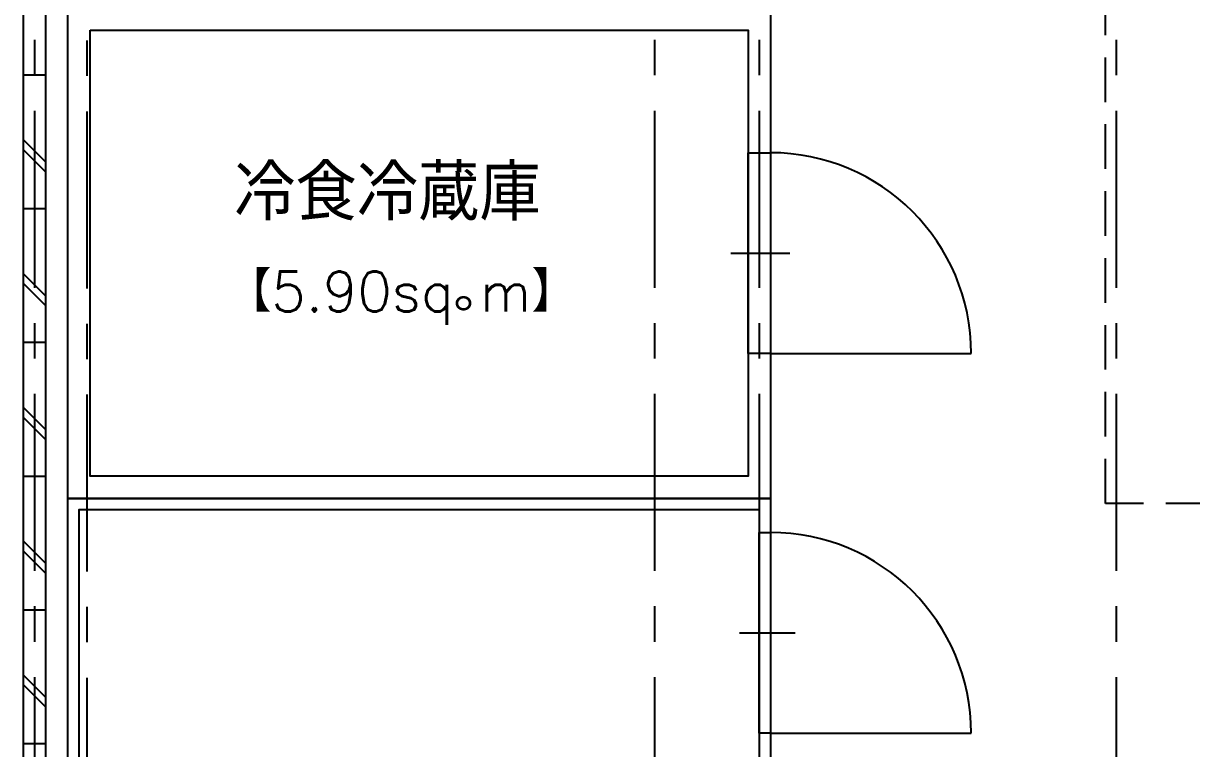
# Model space of a CAD drawing. Extents: x -119186 to 81195, y 1816 to 147180.
# Drawn here: x 19406 to 24645, y 24360 to 27613 of the extents above; entities that cross this region are included whole.
import ezdxf
from ezdxf.enums import TextEntityAlignment as Align

# ---------------------------------------------------------------- set-up
doc = ezdxf.new("R2010")
doc.units = 0
doc.header["$LTSCALE"] = 12.7
doc.header["$MEASUREMENT"] = 0
doc.linetypes.add('CENTER', pattern=[2, 1.25, -0.25, 0.25, -0.25])
doc.linetypes.add('HIDDEN', pattern=[4.724409, 3.149606, -1.574803])
for name, color, linetype in [('50 zones', 3, 'CONTINUOUS'), ('80 shell text', 7, 'CONTINUOUS'), ('80_SHELL_TEXT', 7, 'CONTINUOUS'), ('A_建築（下図）', 8, 'CONTINUOUS'), ('A_建築（冷蔵・冷凍庫）', 7, 'CONTINUOUS'), ('A_通り芯', 8, 'CENTER')]:
    doc.layers.add(name, color=color, linetype=linetype)
doc.styles.get("Standard").update_dxf_attribs({"font": 'txt', "bigfont": 'BIGFONT.SHX'})

msp = doc.modelspace()

# ---------------------------------------------------------------- linework, layer by layer
at = {"layer": '50 zones', "linetype": 'HIDDEN', "ltscale": 5}
msp.add_lwpolyline([(24258.64, 29148.95), (28268.66, 29148.95), (28268.66, 30830.27), (30614.65, 30830.27), (30614.65, 28763.99), (30128.65, 28763.99), (30128.65, 25460), (24258.64, 25460)], close=True, dxfattribs=at)
at = {"layer": 'A_建築（下図）', "color": 8, "linetype": 'Continuous'}
for p, q in [((19406.16, 20890.85), (19406.16, 38774.64)), ((19506.16, 20983.14), (19506.16, 38774.64)), ((19406.16, 27382.64), (19506.16, 27382.64)), ((19406.16, 27089.96), (19506.16, 26989.96)), ((19406.16, 27045.64), (19506.16, 26945.64)), ((19406.16, 26782.64), (19506.16, 26782.64)), ((19406.16, 26489.96), (19506.16, 26389.96)), ((19406.16, 26445.64), (19506.16, 26345.64)), ((19406.16, 26182.64), (19506.16, 26182.64)), ((19406.16, 25889.96), (19506.16, 25789.96)), ((19406.16, 25845.64), (19506.16, 25745.64)), ((19406.16, 25582.64), (19506.16, 25582.64)), ((19406.16, 25289.96), (19506.16, 25189.96)), ((19406.16, 25245.64), (19506.16, 25145.64)), ((19406.16, 24982.64), (19506.16, 24982.64)), ((19406.16, 24689.96), (19506.16, 24589.96)), ((19406.16, 24645.64), (19506.16, 24545.64)), ((19406.16, 24382.64), (19506.16, 24382.64))]:
    msp.add_line(p, q, dxfattribs=at)
at = {"layer": 'A_建築（冷蔵・冷凍庫）'}
for p, q in [((22579.3, 26582.64), (22843.71, 26582.64)), ((22756.16, 26132.64), (23656.16, 26132.64)), ((22616.74, 24879.74), (22867.18, 24879.74)), ((22756.16, 24429.74), (23656.16, 24429.74))]:
    msp.add_line(p, q, dxfattribs=at)
for points in [[(19606.16, 27682.64), (22756.16, 27682.64), (22756.16, 25482.64), (19606.16, 25482.64)], [(19706.16, 27582.64), (22656.16, 27582.64), (22656.16, 25582.64), (19706.16, 25582.64)], [(22656.16, 27032.64), (22756.16, 27032.64), (22756.16, 26132.64), (22656.16, 26132.64)], [(22706.16, 25432.64), (22706.16, 21132.64), (20016.36, 21132.64), (20016.36, 21487.64), (19656.16, 21487.64), (19656.16, 25432.64)], [(22706.16, 25329.74), (22756.16, 25329.74), (22756.16, 24429.74), (22706.16, 24429.74)]]:
    msp.add_lwpolyline(points, close=True, dxfattribs=at)
msp.add_lwpolyline([(22756.16, 25482.64), (22756.16, 21082.64), (19966.36, 21082.64), (19966.36, 21437.64), (19606.16, 21437.64), (19606.16, 25482.64), (22756.16, 25482.64)], dxfattribs=at)
for centre in [(22756.16, 26132.64), (22756.16, 24429.74)]:
    msp.add_arc(centre, 900, 0, 90, dxfattribs=at)
at = {"layer": 'A_通り芯', "color": 8, "ltscale": 50}
for p, q in [((19456.16, 51351.05), (19456.16, 14056.3)), ((19691.36, 51348.19), (19691.36, 14056.3)), ((22236.16, 51351.05), (22236.16, 14056.3)), ((22706.16, 51351.05), (22706.16, 14056.3)), ((24306.16, 51351.05), (24306.16, 14056.3))]:
    msp.add_line(p, q, dxfattribs=at)

# ---------------------------------------------------------------- texts
at = {"layer": '80 shell text'}
msp.add_text('【5.90sq｡m】', height=180, dxfattribs=at).set_placement((21101.53, 26410.48), align=Align.MIDDLE_CENTER)
at = {"layer": '80_SHELL_TEXT', "color": 0}
msp.add_text('冷食冷蔵庫', height=250, dxfattribs=at).set_placement((20351.22, 26978.87), align=Align.TOP_LEFT)

doc.saveas('drawing.dxf')
